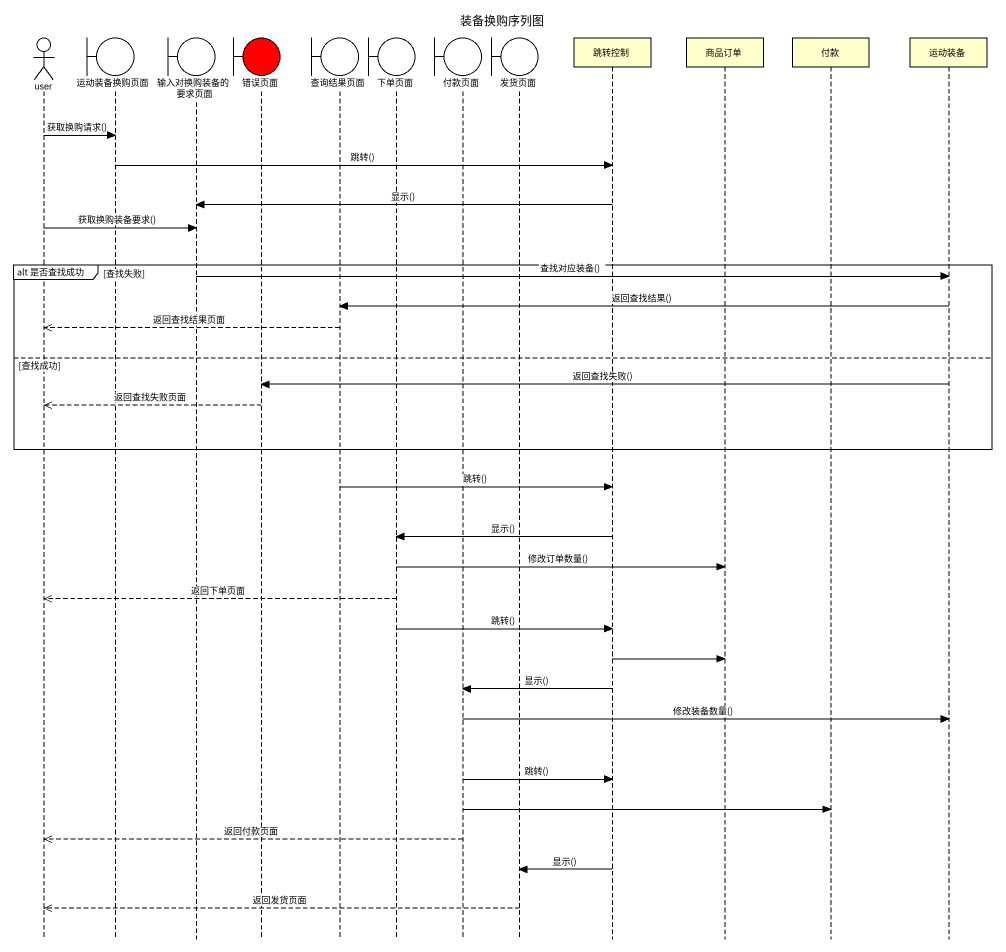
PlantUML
@startuml
title 装备换购序列图
hide footbox
actor user
boundary 运动装备换购页面
boundary 输入对换购装备的要求页面
boundary 错误页面 #FF0000
boundary 查询结果页面
boundary 下单页面
boundary 付款页面
boundary 发货页面
participant 跳转控制
participant 商品订单
participant 付款
participant 运动装备

user -> 运动装备换购页面 : 获取换购请求()
运动装备换购页面 -> 跳转控制 : 跳转()
跳转控制 -> 输入对换购装备的要求页面 : 显示()
user -> 输入对换购装备的要求页面 : 获取换购装备要求()
group alt 是否查找成功 [查找失败]
  输入对换购装备的要求页面 -> 运动装备 : 查找对应装备()
  运动装备 -> 查询结果页面 : 返回查找结果()
  查询结果页面 -->> user : 返回查找结果页面
else 查找成功
  运动装备 -> 错误页面 : 返回查找失败()
  错误页面 -->> user : 返回查找失败页面
end
查询结果页面 -> 跳转控制 : 跳转()
跳转控制 -> 下单页面 : 显示()
下单页面 -> 商品订单 : 修改订单数量()
下单页面 -->> user : 返回下单页面
下单页面 -> 跳转控制 : 跳转()
跳转控制 -> 商品订单
跳转控制 -> 付款页面 : 显示()
付款页面 -> 运动装备 : 修改装备数量()
付款页面 -> 跳转控制 : 跳转()
付款页面 -> 付款
付款页面 -->> user : 返回付款页面
跳转控制 -> 发货页面 : 显示()
发货页面 -->> user : 返回发货页面
@enduml
